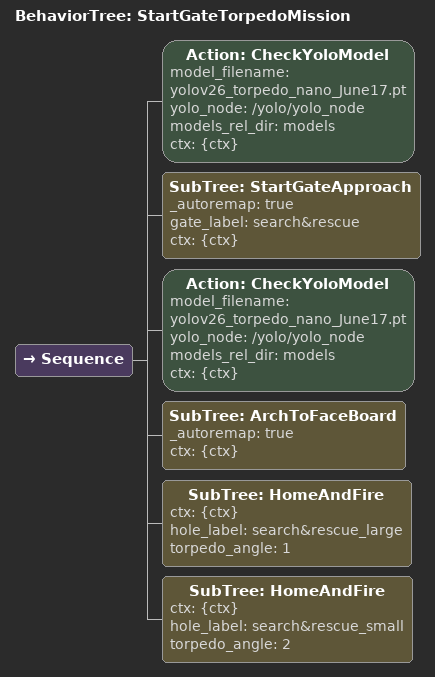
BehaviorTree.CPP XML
<root BTCPP_format="4" main_tree_to_execute="StartGateTorpedoMission">
  <BehaviorTree ID="StartGateTorpedoMission">
    <Sequence>

      <!-- Correct YOLO model -->
      <Action ID="CheckYoloModel"
              model_filename="yolov26_torpedo_nano_June17.pt"
              yolo_node="/yolo/yolo_node"
              models_rel_dir="models"
              ctx="{ctx}"/>

      <!-- 1) Survey + P-controller hone onto the board, then move forward -->
      <SubTree ID="StartGateApproach" _autoremap="true"
               gate_label="search&amp;rescue" ctx="{ctx}"/>

      <!-- Correct YOLO model -->
      <Action ID="CheckYoloModel"
              model_filename="yolov26_torpedo_nano_June17.pt"
              yolo_node="/yolo/yolo_node"
              models_rel_dir="models"
              ctx="{ctx}"/>

      <!-- 2) Square up with the board (comment out to skip the arch). -->
      <SubTree ID="ArchToFaceBoard" _autoremap="true" ctx="{ctx}"/>

      <!-- 3) Large hole, first torpedo. -->
      <SubTree ID="HomeAndFire" ctx="{ctx}"
               hole_label="search&amp;rescue_large" torpedo_angle="1"/>

      <!-- 4) Small hole, second torpedo. -->
      <SubTree ID="HomeAndFire" ctx="{ctx}"
               hole_label="search&amp;rescue_small" torpedo_angle="2"/>

    </Sequence>
  </BehaviorTree>
</root>
